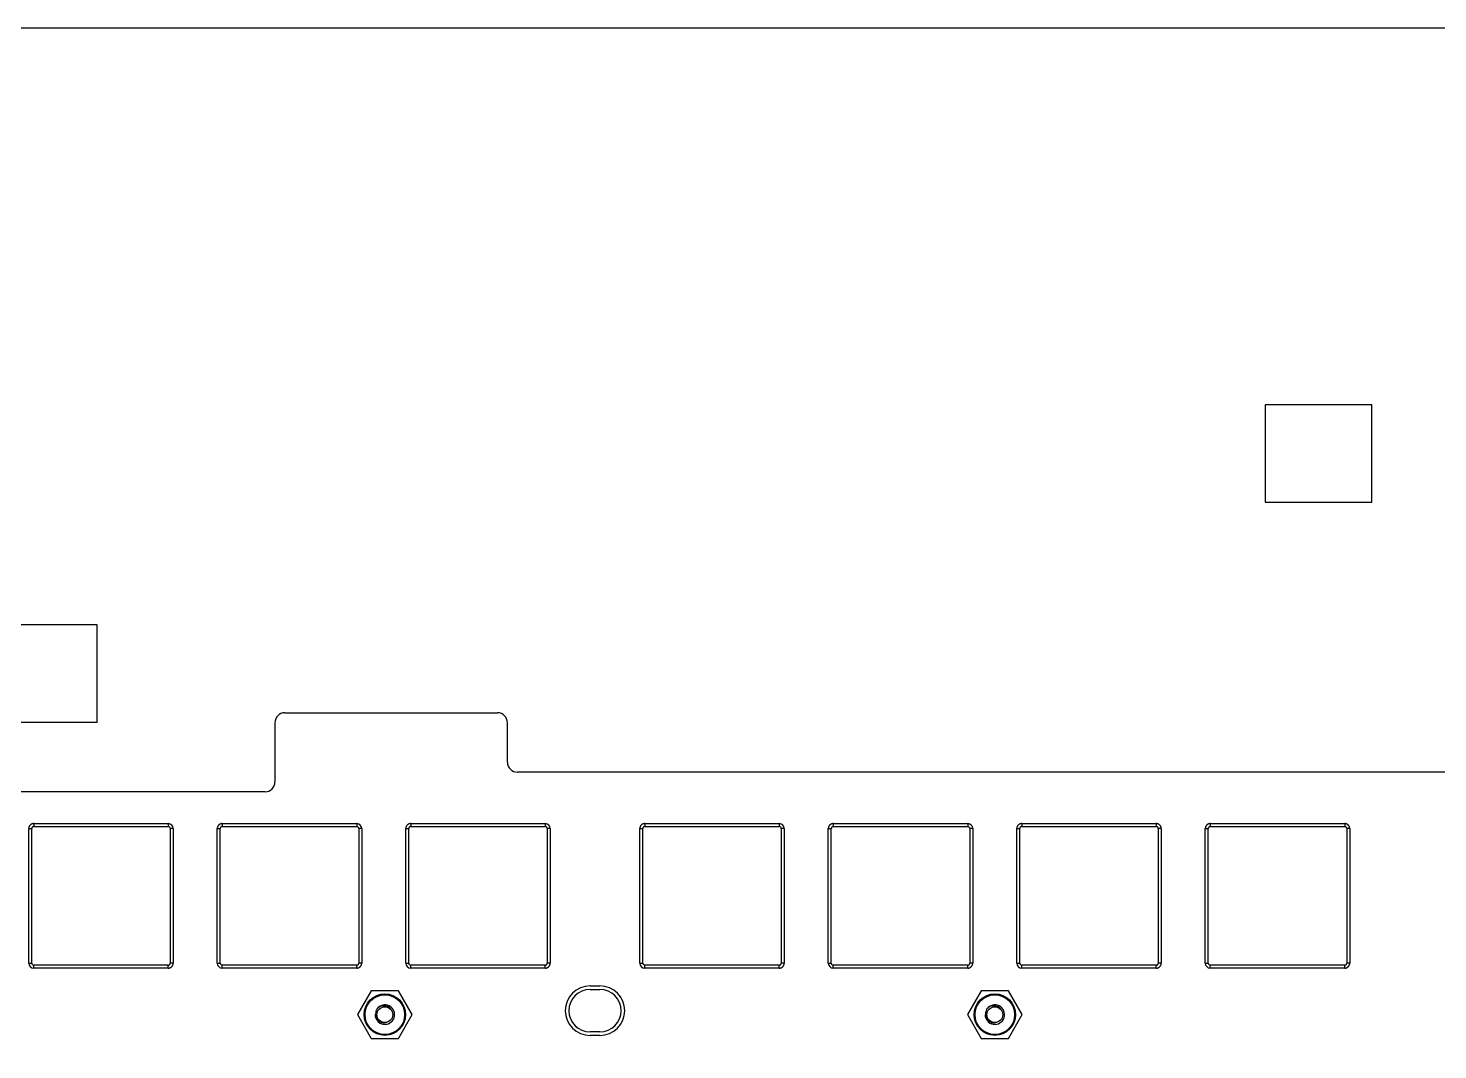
# Model space of a CAD drawing. Header units: inches. Extents: x -64 to 911, y 30 to 355.
# Drawn here: x 59.5 to 201.9, y 252.1 to 355.3 of the extents above; entities that cross this region are included whole.
import ezdxf

# ---------------------------------------------------------------- set-up
doc = ezdxf.new("R2010")
doc.units = ezdxf.units.IN
doc.layers.add('DEFAULT_2', color=8, linetype='Continuous')

msp = doc.modelspace()

# ---------------------------------------------------------------- linework, layer by layer
for p, q in [((84.41, 285.17), (84.41, 279.18)), ((85.41, 286.17), (106.91, 286.17)), ((107.91, 281.17), (107.91, 285.17)), ((154.41, 280.17), (108.91, 280.17)), ((184.41, 280.17), (154.41, 280.17)), ((241.91, 280.17), (184.41, 280.17)), ((83.41, 278.18), (15.38, 278.18)), ((59.53, 260.87), (59.53, 274.47)), ((59.53, 274.47), (59.83, 274.47)), ((59.83, 260.87), (59.83, 274.47)), ((60.03, 274.97), (60.03, 274.67)), ((60.03, 274.97), (73.63, 274.97)), ((60.03, 274.67), (73.63, 274.67)), ((73.63, 274.97), (73.63, 274.67)), ((73.83, 274.47), (73.83, 260.87)), ((74.13, 274.47), (73.83, 274.47)), ((74.13, 274.47), (74.13, 260.87)), ((78.58, 260.87), (78.58, 274.47)), ((78.58, 274.47), (78.88, 274.47)), ((78.88, 260.87), (78.88, 274.47)), ((79.08, 274.97), (79.08, 274.67)), ((79.08, 274.97), (92.68, 274.97)), ((79.08, 274.67), (92.68, 274.67)), ((92.68, 274.97), (92.68, 274.67)), ((92.88, 274.47), (92.88, 260.87)), ((93.18, 274.47), (92.88, 274.47)), ((93.18, 274.47), (93.18, 260.87)), ((97.63, 260.87), (97.63, 274.47)), ((97.63, 274.47), (97.93, 274.47)), ((97.93, 260.87), (97.93, 274.47)), ((98.13, 274.97), (98.13, 274.67)), ((98.13, 274.97), (111.73, 274.97)), ((98.13, 274.67), (111.73, 274.67)), ((111.73, 274.97), (111.73, 274.67)), ((111.93, 274.47), (111.93, 260.87)), ((112.23, 274.47), (111.93, 274.47)), ((112.23, 274.47), (112.23, 260.87)), ((121.29, 260.87), (121.29, 274.47)), ((121.29, 274.47), (121.59, 274.47)), ((121.59, 260.87), (121.59, 274.47)), ((121.79, 274.97), (121.79, 274.67)), ((121.79, 274.97), (135.39, 274.97)), ((121.79, 274.67), (135.39, 274.67)), ((135.39, 274.97), (135.39, 274.67)), ((135.59, 274.47), (135.59, 260.87)), ((135.89, 274.47), (135.59, 274.47)), ((135.89, 274.47), (135.89, 260.87)), ((140.34, 260.87), (140.34, 274.47)), ((140.34, 274.47), (140.64, 274.47)), ((140.64, 260.87), (140.64, 274.47)), ((140.84, 274.97), (140.84, 274.67)), ((140.84, 274.97), (154.44, 274.97)), ((140.84, 274.67), (154.44, 274.67)), ((154.44, 274.97), (154.44, 274.67)), ((154.64, 274.47), (154.64, 260.87)), ((154.94, 274.47), (154.64, 274.47)), ((154.94, 274.47), (154.94, 260.87)), ((159.39, 260.87), (159.39, 274.47)), ((159.39, 274.47), (159.69, 274.47)), ((159.69, 260.87), (159.69, 274.47)), ((159.89, 274.97), (159.89, 274.67)), ((159.89, 274.97), (173.49, 274.97)), ((159.89, 274.67), (173.49, 274.67)), ((173.49, 274.97), (173.49, 274.67)), ((173.69, 274.47), (173.69, 260.87)), ((173.99, 274.47), (173.69, 274.47)), ((173.99, 274.47), (173.99, 260.87)), ((178.44, 260.87), (178.44, 274.47)), ((178.44, 274.47), (178.74, 274.47)), ((178.74, 260.87), (178.74, 274.47)), ((178.94, 274.97), (178.94, 274.67)), ((178.94, 274.97), (192.54, 274.97)), ((178.94, 274.67), (192.54, 274.67)), ((192.54, 274.97), (192.54, 274.67)), ((192.74, 274.47), (192.74, 260.87)), ((193.04, 274.47), (192.74, 274.47)), ((193.04, 274.47), (193.04, 260.87)), ((59.53, 260.87), (59.83, 260.87)), ((74.13, 260.87), (73.83, 260.87)), ((78.58, 260.87), (78.88, 260.87)), ((93.18, 260.87), (92.88, 260.87)), ((97.63, 260.87), (97.93, 260.87)), ((112.23, 260.87), (111.93, 260.87)), ((121.29, 260.87), (121.59, 260.87)), ((135.89, 260.87), (135.59, 260.87)), ((140.34, 260.87), (140.64, 260.87)), ((154.94, 260.87), (154.64, 260.87)), ((159.39, 260.87), (159.69, 260.87)), ((173.99, 260.87), (173.69, 260.87)), ((178.44, 260.87), (178.74, 260.87)), ((193.04, 260.87), (192.74, 260.87)), ((60.03, 260.37), (60.03, 260.67)), ((73.63, 260.67), (60.03, 260.67)), ((73.63, 260.37), (60.03, 260.37)), ((73.63, 260.37), (73.63, 260.67)), ((79.08, 260.37), (79.08, 260.67)), ((92.68, 260.67), (79.08, 260.67)), ((92.68, 260.37), (79.08, 260.37)), ((92.68, 260.37), (92.68, 260.67)), ((98.13, 260.37), (98.13, 260.67)), ((111.73, 260.67), (98.13, 260.67)), ((111.73, 260.37), (98.13, 260.37)), ((111.73, 260.37), (111.73, 260.67)), ((121.79, 260.37), (121.79, 260.67)), ((135.39, 260.67), (121.79, 260.67)), ((135.39, 260.37), (121.79, 260.37)), ((135.39, 260.37), (135.39, 260.67)), ((140.84, 260.37), (140.84, 260.67)), ((154.44, 260.67), (140.84, 260.67)), ((154.44, 260.37), (140.84, 260.37)), ((154.44, 260.37), (154.44, 260.67)), ((159.89, 260.37), (159.89, 260.67)), ((173.49, 260.67), (159.89, 260.67)), ((173.49, 260.37), (159.89, 260.37)), ((173.49, 260.37), (173.49, 260.67)), ((178.94, 260.37), (178.94, 260.67)), ((192.54, 260.67), (178.94, 260.67)), ((192.54, 260.37), (178.94, 260.37)), ((192.54, 260.37), (192.54, 260.67)), ((116.26, 258.57), (117.26, 258.57)), ((116.26, 258.22), (117.26, 258.22)), ((117.26, 253.92), (116.26, 253.92)), ((117.26, 253.57), (116.26, 253.57))]:
    msp.add_line(p, q)
for points in [[(-63.73, 29.51), (397.09, 29.51), (397.09, 355.34), (-63.73, 355.34)], [(184.51, 307.46), (195.28, 307.46), (195.28, 317.28), (184.51, 317.28)], [(55.69, 285.22), (66.45, 285.22), (66.45, 295.04), (55.69, 295.04)]]:
    msp.add_lwpolyline(points, close=True)
for centre, radius, start, end in [((85.41, 285.17), 1, 90, 180), ((106.91, 285.17), 1, 360, 90), ((108.91, 281.17), 1, 180, 270), ((83.41, 279.18), 1, 270, 0), ((73.63, 274.47), 0.5, 360, 90), ((73.63, 274.47), 0.2, 360, 90), ((92.68, 274.47), 0.5, 0, 90), ((92.68, 274.47), 0.2, 360, 90), ((111.73, 274.47), 0.5, 360, 90), ((135.39, 274.47), 0.5, 0, 90), ((135.39, 274.47), 0.2, 0, 90), ((154.44, 274.47), 0.5, 360, 90), ((154.44, 274.47), 0.2, 0, 90), ((60.03, 260.87), 0.5, 180, 270), ((60.03, 260.87), 0.2, 180, 270), ((79.08, 260.87), 0.5, 180, 270), ((79.08, 260.87), 0.2, 180, 270), ((98.13, 260.87), 0.5, 180, 270), ((98.13, 260.87), 0.2, 180, 270), ((121.79, 260.87), 0.5, 180, 270), ((121.79, 260.87), 0.2, 180, 270), ((140.84, 260.87), 0.5, 180, 270), ((159.89, 260.87), 0.5, 180, 270), ((159.89, 260.87), 0.2, 180, 270), ((178.94, 260.87), 0.5, 180, 270), ((178.94, 260.87), 0.2, 180, 270), ((116.26, 256.07), 2.5, 90, 270), ((116.26, 256.07), 2.15, 90, 270), ((117.26, 256.07), 2.5, 270, 90), ((117.26, 256.07), 2.15, 270, 90)]:
    msp.add_arc(centre, radius, start, end)
for points in [[(60.03, 274.97), (59.53, 274.97), (59.53, 274.47)], [(60.03, 274.67), (59.83, 274.67), (59.83, 274.47)], [(79.08, 274.97), (78.58, 274.97), (78.58, 274.47)], [(79.08, 274.67), (78.88, 274.67), (78.88, 274.47)], [(98.13, 274.97), (97.63, 274.97), (97.63, 274.47)], [(98.13, 274.67), (97.93, 274.67), (97.93, 274.47)], [(111.93, 274.47), (111.93, 274.67), (111.73, 274.67)], [(121.79, 274.97), (121.29, 274.97), (121.29, 274.47)], [(121.79, 274.67), (121.59, 274.67), (121.59, 274.47)], [(140.84, 274.97), (140.34, 274.97), (140.34, 274.47)], [(140.84, 274.67), (140.64, 274.67), (140.64, 274.47)], [(159.89, 274.97), (159.39, 274.97), (159.39, 274.47)], [(159.89, 274.67), (159.69, 274.67), (159.69, 274.47)], [(173.99, 274.47), (173.99, 274.97), (173.49, 274.97)], [(173.69, 274.47), (173.69, 274.67), (173.49, 274.67)], [(178.94, 274.97), (178.44, 274.97), (178.44, 274.47)], [(178.94, 274.67), (178.74, 274.67), (178.74, 274.47)], [(193.04, 274.47), (193.04, 274.97), (192.54, 274.97)], [(192.74, 274.47), (192.74, 274.67), (192.54, 274.67)], [(73.63, 260.37), (74.13, 260.37), (74.13, 260.87)], [(73.63, 260.67), (73.83, 260.67), (73.83, 260.87)], [(92.68, 260.37), (93.18, 260.37), (93.18, 260.87)], [(92.68, 260.67), (92.88, 260.67), (92.88, 260.87)], [(111.73, 260.37), (112.23, 260.37), (112.23, 260.87)], [(111.73, 260.67), (111.93, 260.67), (111.93, 260.87)], [(135.39, 260.37), (135.89, 260.37), (135.89, 260.87)], [(135.39, 260.67), (135.59, 260.67), (135.59, 260.87)], [(140.64, 260.87), (140.64, 260.67), (140.84, 260.67)], [(154.44, 260.37), (154.94, 260.37), (154.94, 260.87)], [(154.44, 260.67), (154.64, 260.67), (154.64, 260.87)], [(173.49, 260.37), (173.99, 260.37), (173.99, 260.87)], [(173.49, 260.67), (173.69, 260.67), (173.69, 260.87)], [(192.54, 260.37), (193.04, 260.37), (193.04, 260.87)], [(192.54, 260.67), (192.74, 260.67), (192.74, 260.87)]]:
    msp.add_rational_spline(points, [1, 0.707106781187, 1], degree=2)
at = {"layer": 'DEFAULT_2'}
for p, q in [((94.14, 258.07), (92.75, 255.67)), ((96.91, 258.07), (94.14, 258.07)), ((98.29, 255.67), (96.91, 258.07)), ((155.78, 258.07), (154.4, 255.67)), ((158.55, 258.07), (155.78, 258.07)), ((159.94, 255.67), (158.55, 258.07)), ((92.75, 255.67), (94.14, 253.27)), ((94.54, 255.67), (94.72, 255.67)), ((96.91, 253.27), (98.29, 255.67)), ((154.4, 255.67), (155.78, 253.27)), ((156.18, 255.67), (156.37, 255.67)), ((158.55, 253.27), (159.94, 255.67)), ((94.14, 253.27), (96.91, 253.27)), ((155.78, 253.27), (158.55, 253.27))]:
    msp.add_line(p, q, dxfattribs=at)
for centre, radius in [((95.52, 255.67), 2.1), ((95.52, 255.67), 2), ((95.52, 255.67), 0.8), ((157.17, 255.67), 2.1), ((157.17, 255.67), 2), ((157.17, 255.67), 0.8)]:
    msp.add_circle(centre, radius, dxfattribs=at)
for centre in [(95.52, 255.67), (157.17, 255.67)]:
    msp.add_arc(centre, 0.984, 180, 144, dxfattribs=at)
for points, knots in [([(96.24, 256.01), (96.23, 256.05), (96.2, 256.12), (96.14, 256.22), (96.07, 256.31), (95.95, 256.41), (95.78, 256.51), (95.6, 256.56), (95.44, 256.57), (95.33, 256.57), (95.21, 256.55), (95.06, 256.5), (94.89, 256.41), (94.78, 256.3), (94.73, 256.24)], [0, 0, 0, 0, 0.062568, 0.125154, 0.187725, 0.250304, 0.375177, 0.500064, 0.562637, 0.6252, 0.687752, 0.750297, 0.875144, 1, 1, 1, 1]), ([(157.89, 256.01), (157.88, 256.05), (157.84, 256.12), (157.78, 256.22), (157.71, 256.31), (157.6, 256.41), (157.43, 256.51), (157.24, 256.56), (157.09, 256.57), (156.97, 256.57), (156.86, 256.55), (156.71, 256.5), (156.54, 256.41), (156.42, 256.3), (156.37, 256.24)], [0, 0, 0, 0, 0.062568, 0.125154, 0.187725, 0.250304, 0.375177, 0.500064, 0.562637, 0.6252, 0.687752, 0.750297, 0.875144, 1, 1, 1, 1]), ([(94.73, 256.24), (94.68, 256.17), (94.61, 256.01), (94.58, 255.78), (94.59, 255.61), (94.62, 255.48), (94.67, 255.35), (94.73, 255.23), (94.82, 255.13), (94.91, 255.04), (95.02, 254.96), (95.14, 254.9), (95.27, 254.86), (95.4, 254.85), (95.54, 254.85), (95.62, 254.87), (95.67, 254.88)], [0, 0, 0, 0, 0.124798, 0.24957, 0.312112, 0.374652, 0.437192, 0.49973, 0.562268, 0.624804, 0.687341, 0.749875, 0.81241, 0.874939, 0.937475, 1, 1, 1, 1]), ([(156.37, 256.24), (156.35, 256.21), (156.31, 256.13), (156.26, 256), (156.23, 255.87), (156.23, 255.74), (156.24, 255.61), (156.26, 255.48), (156.31, 255.35), (156.38, 255.23), (156.46, 255.13), (156.56, 255.04), (156.67, 254.96), (156.79, 254.9), (156.91, 254.86), (157.05, 254.85), (157.18, 254.85), (157.27, 254.87), (157.31, 254.88)], [0, 0, 0, 0, 0.062497, 0.125016, 0.187516, 0.250021, 0.312525, 0.375028, 0.43753, 0.500031, 0.562531, 0.62503, 0.687529, 0.750026, 0.812522, 0.875014, 0.937513, 1, 1, 1, 1])]:
    msp.add_open_spline(points, degree=3, knots=knots, dxfattribs=at)

doc.saveas('drawing.dxf')
